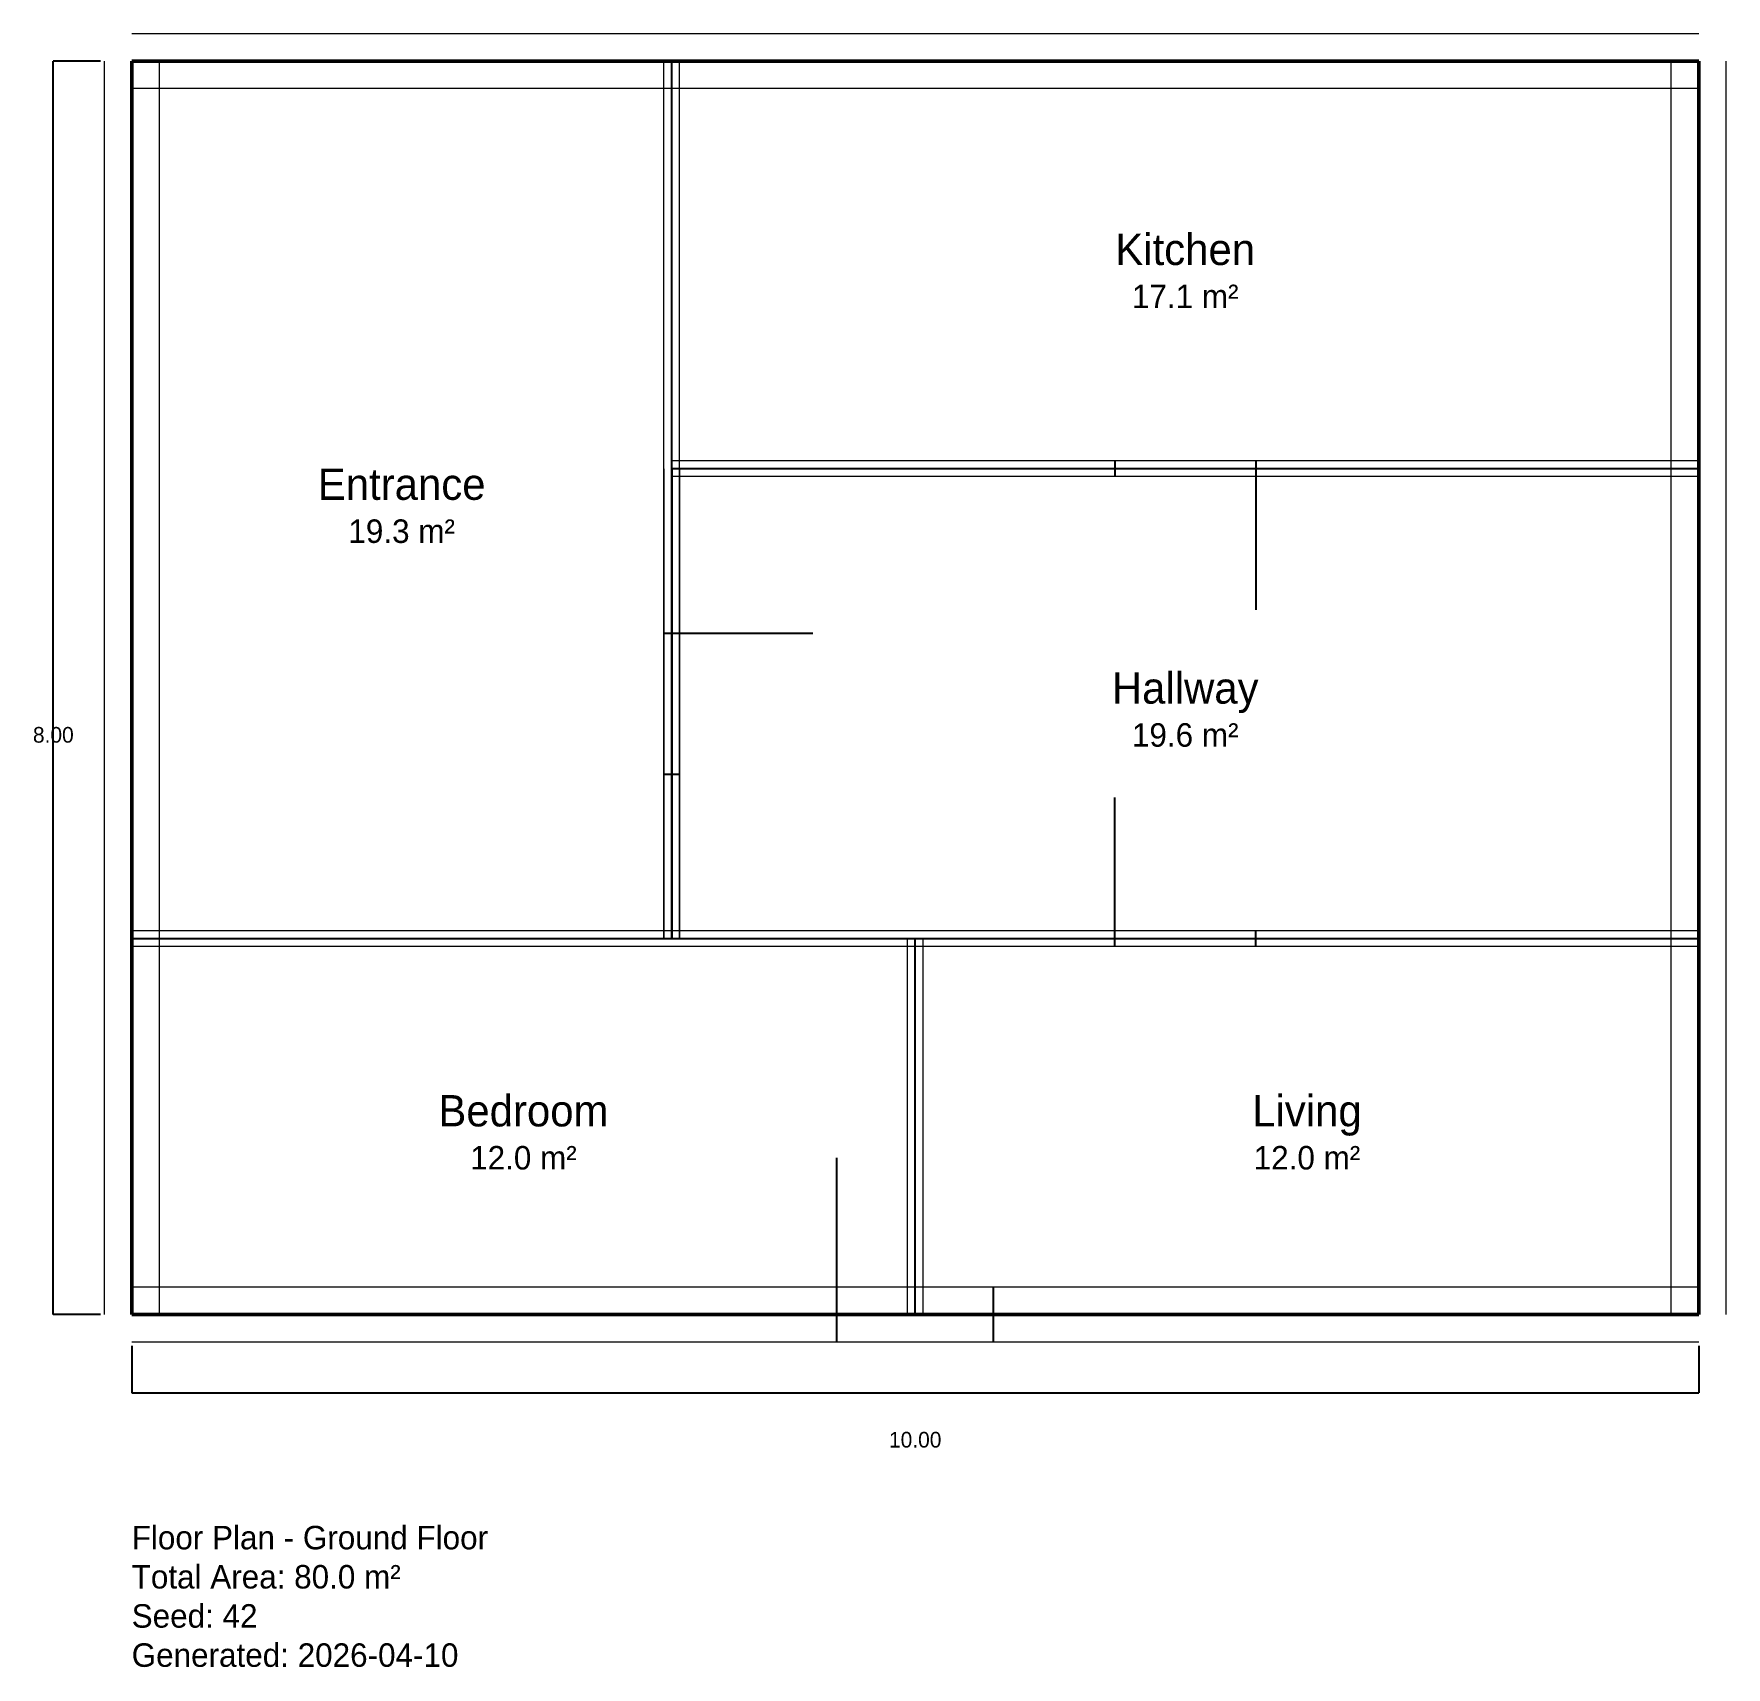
# Model space of a CAD drawing. Header units: metres. Extents: x -0.6 to 10.2, y -2.3 to 8.2.
import ezdxf
from ezdxf.enums import TextEntityAlignment as Align

# ---------------------------------------------------------------- set-up
doc = ezdxf.new("R2010")
doc.units = ezdxf.units.M
for name, color, linetype in [('DIMS', 3, 'Continuous'), ('DOORS', 1, 'Continuous'), ('ROOMS', 8, 'Continuous'), ('TEXT', 7, 'Continuous'), ('WALLS', 7, 'Continuous')]:
    doc.layers.add(name, color=color, linetype=linetype)

msp = doc.modelspace()

# ---------------------------------------------------------------- linework, layer by layer
at = {"layer": 'DIMS'}
for p, q in [((-0.5, 0), (-0.5, 8)), ((-0.2, 8), (-0.5, 8)), ((-0.2, 0), (-0.5, 0)), ((0, -0.2), (0, -0.5)), ((10, -0.2), (10, -0.5)), ((0, -0.5), (10, -0.5))]:
    msp.add_line(p, q, dxfattribs=at)
at = {"layer": 'DOORS'}
for p, q in [((6.273, 5.448), (6.273, 5.348)), ((7.173, 5.448), (7.173, 5.348)), ((7.173, 5.398), (7.173, 4.498)), ((3.396, 4.349), (3.496, 4.349)), ((3.446, 4.349), (4.346, 4.349)), ((3.396, 3.449), (3.496, 3.449)), ((6.273, 2.4), (6.273, 3.3)), ((6.273, 2.35), (6.273, 2.45)), ((7.173, 2.35), (7.173, 2.45)), ((4.5, 0), (4.5, 1)), ((4.5, -0.175), (4.5, 0.175)), ((5.5, -0.175), (5.5, 0.175))]:
    msp.add_line(p, q, dxfattribs=at)
at = {"layer": 'ROOMS', "lineweight": 13}
for points in [[(0, 2.4), (3.446, 2.4), (3.446, 8), (0, 8)], [(3.446, 5.398), (10, 5.398), (10, 8), (3.446, 8)], [(3.446, 2.4), (10, 2.4), (10, 5.398), (3.446, 5.398)], [(0, 0), (5, 0), (5, 2.4), (0, 2.4)], [(5, 0), (10, 0), (10, 2.4), (5, 2.4)]]:
    msp.add_lwpolyline(points, close=True, dxfattribs=at)
at = {"layer": 'WALLS', "lineweight": 13}
for p, q in [((10, 8.175), (0, 8.175)), ((-0.175, 8), (-0.175, 0)), ((0.175, 8), (0.175, 0)), ((3.396, 2.4), (3.396, 8)), ((3.496, 2.4), (3.496, 8)), ((9.825, 0), (9.825, 8)), ((10.175, 0), (10.175, 8)), ((10, 7.825), (0, 7.825)), ((10, 5.448), (3.446, 5.448)), ((3.396, 5.398), (3.396, 2.4)), ((10, 5.348), (3.446, 5.348)), ((3.496, 5.398), (3.496, 2.4)), ((0, 2.45), (3.446, 2.45)), ((3.446, 2.45), (10, 2.45)), ((4.95, 0), (4.95, 2.4)), ((5.05, 0), (5.05, 2.4)), ((0, 2.35), (3.446, 2.35)), ((3.446, 2.35), (10, 2.35)), ((0, 0.175), (10, 0.175)), ((0, -0.175), (10, -0.175))]:
    msp.add_line(p, q, dxfattribs=at)
at = {"layer": 'WALLS', "lineweight": 50}
for p, q in [((10, 8), (0, 8)), ((0, 8), (0, 0)), ((10, 0), (10, 8)), ((0, 0), (10, 0))]:
    msp.add_line(p, q, dxfattribs=at)
at = {"layer": 'WALLS', "lineweight": 25}
for p, q in [((3.446, 2.4), (3.446, 8)), ((3.446, 5.398), (3.446, 2.4)), ((10, 5.398), (3.446, 5.398)), ((0, 2.4), (3.446, 2.4)), ((3.446, 2.4), (10, 2.4)), ((5, 0), (5, 2.4))]:
    msp.add_line(p, q, dxfattribs=at)

# ---------------------------------------------------------------- texts
at = {"layer": 'DIMS'}
for s, p in [('8.00', (-0.5, 3.7)), ('10.00', (5, -0.8))]:
    msp.add_text(s, height=0.1, dxfattribs=at).set_placement(p, align=Align.MIDDLE_CENTER)
at = {"layer": 'TEXT'}
for s, height, p in [('Kitchen', 0.2, (6.723, 6.799)), ('17.1 m²', 0.15, (6.723, 6.499)), ('Entrance', 0.2, (1.723, 5.3)), ('19.3 m²', 0.15, (1.723, 5)), ('Hallway', 0.2, (6.723, 3.999)), ('19.6 m²', 0.15, (6.723, 3.699)), ('Bedroom', 0.2, (2.5, 1.3)), ('Living', 0.2, (7.5, 1.3)), ('12.0 m²', 0.15, (2.5, 1)), ('12.0 m²', 0.15, (7.5, 1))]:
    msp.add_text(s, height=height, dxfattribs=at).set_placement(p, align=Align.MIDDLE_CENTER)
for s, p in [('Floor Plan - Ground Floor', (0, -1.5)), ('Total Area: 80.0 m²', (0, -1.75)), ('Seed: 42', (0, -2)), ('Generated: 2026-04-10', (0, -2.25))]:
    msp.add_text(s, height=0.15, dxfattribs=at).set_placement(p)

doc.saveas('drawing.dxf')
